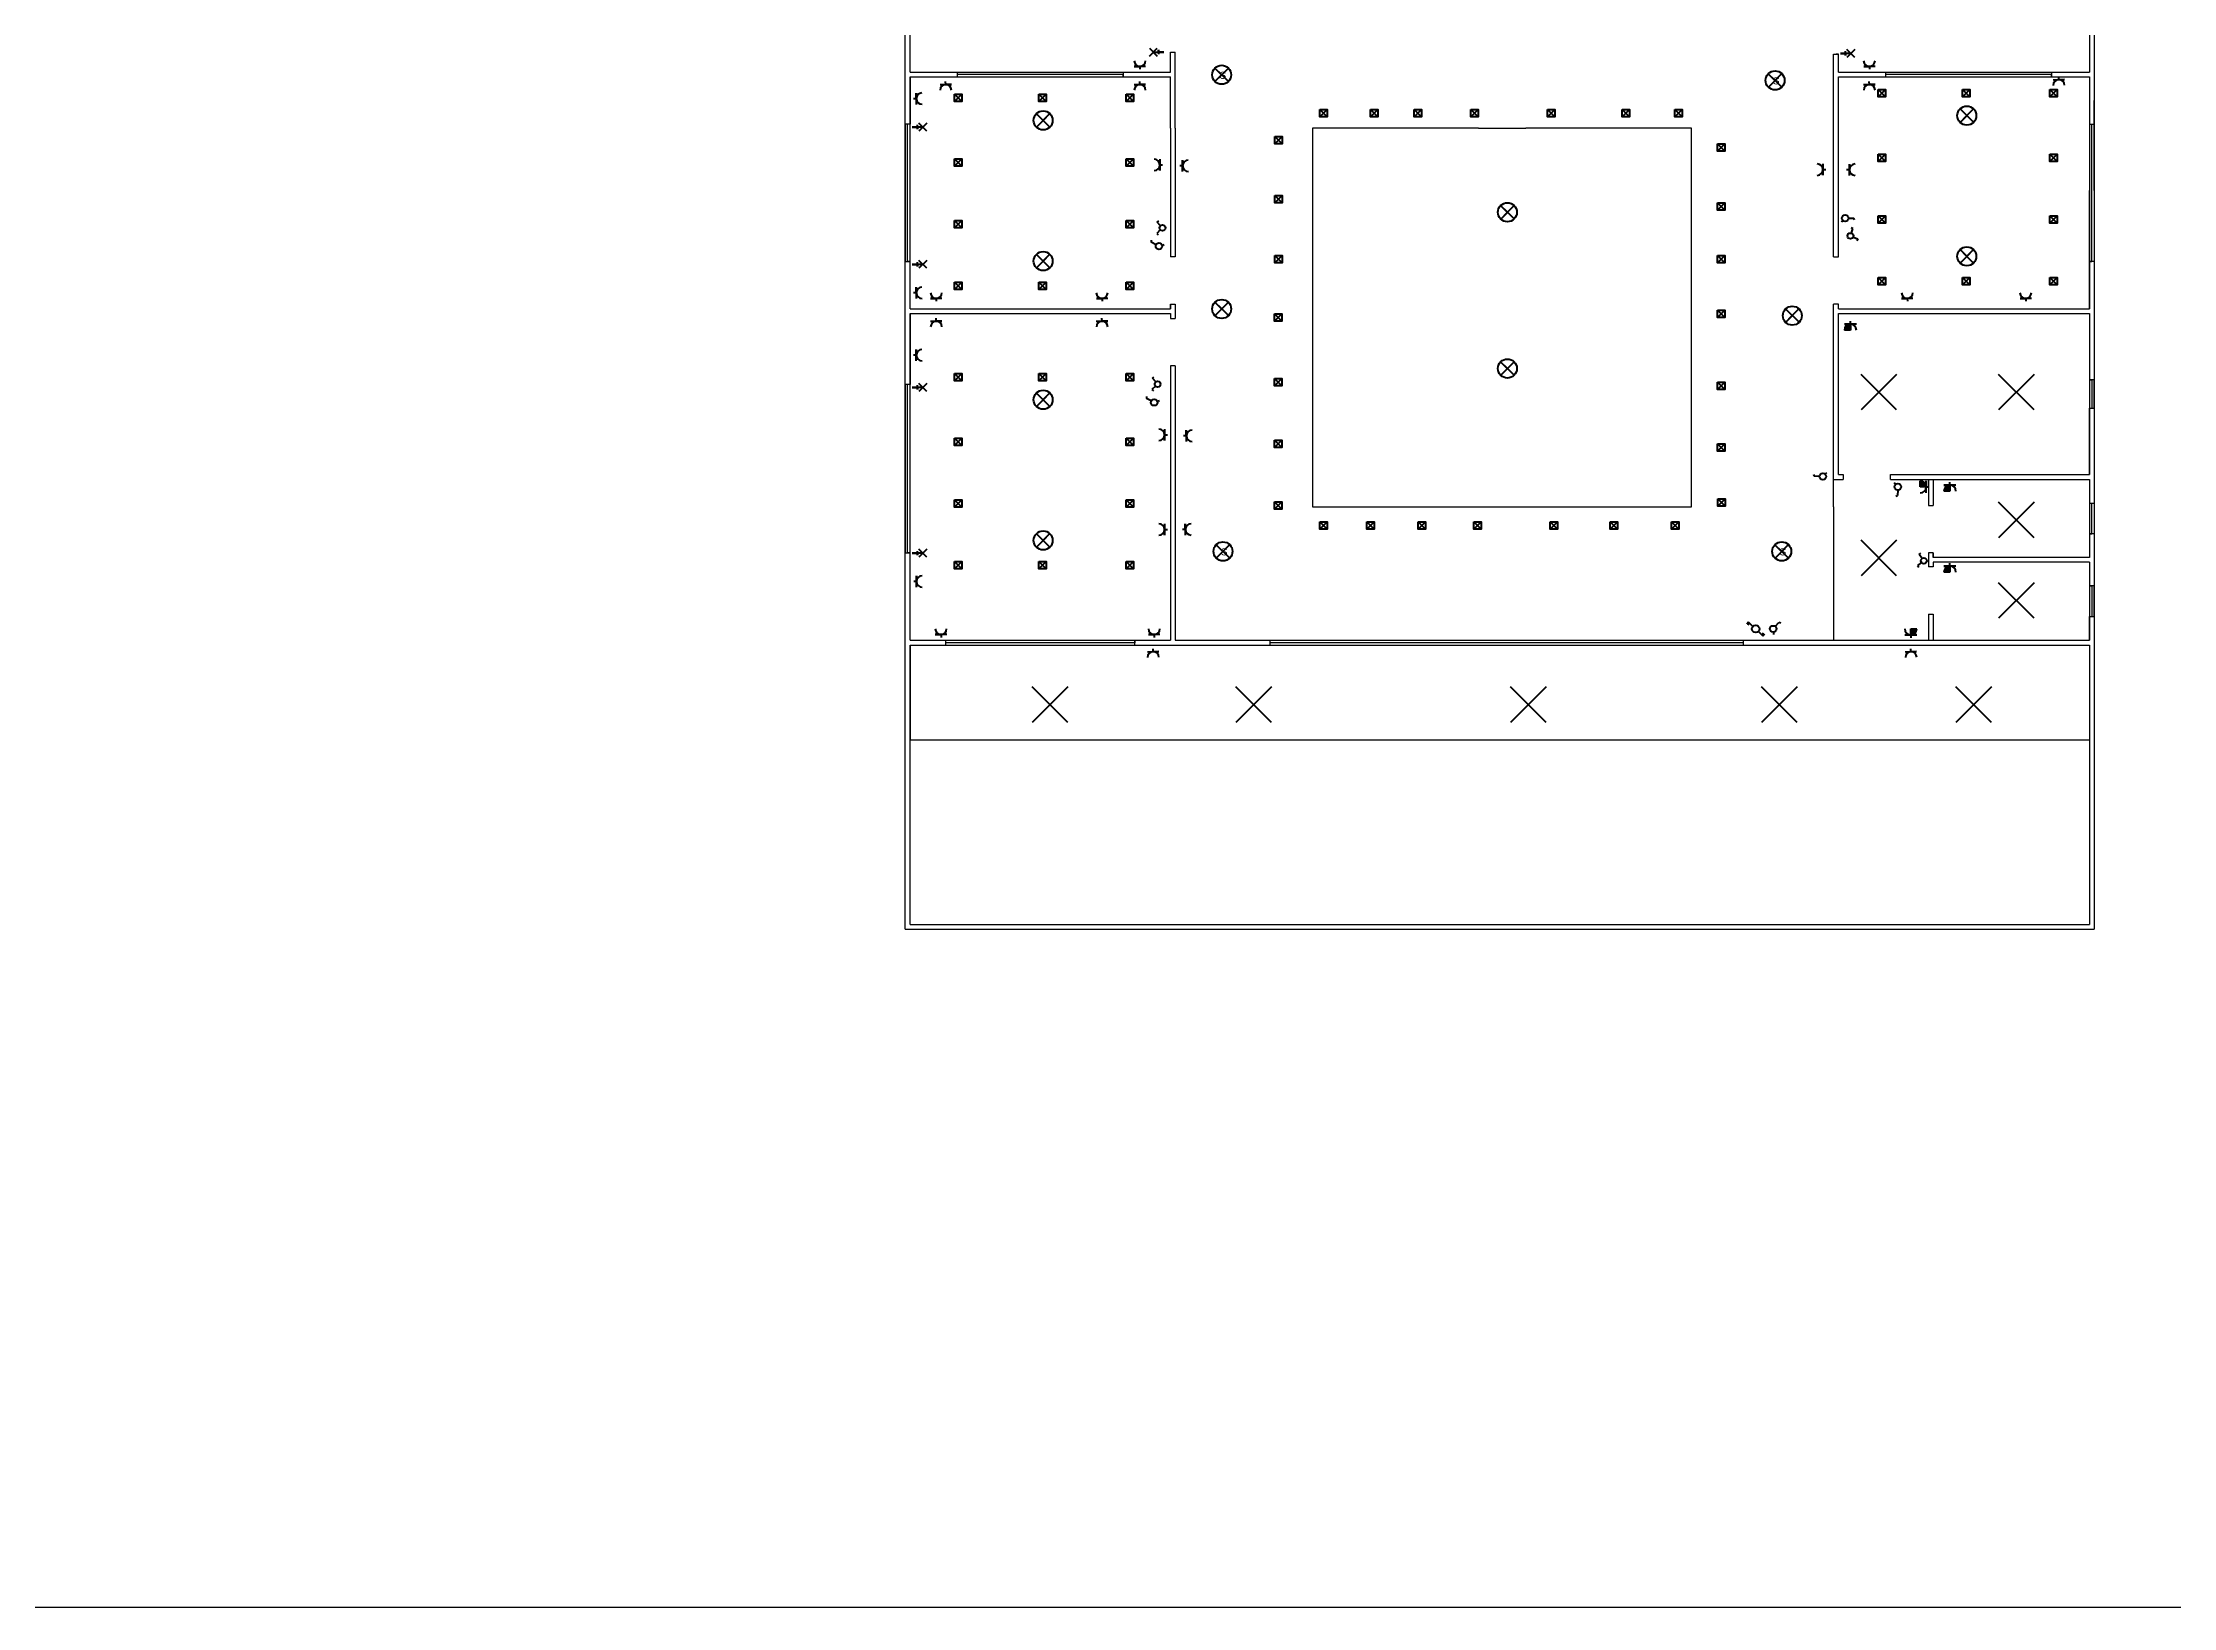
# Model space of a CAD drawing. Header units: millimetres. Extents: x 27207 to 63174, y 4783 to 28482.
# Drawn here: x 47863 to 52362, y 21993 to 25298 of the extents above; entities that cross this region are included whole.
import ezdxf

# ---------------------------------------------------------------- set-up
doc = ezdxf.new("R2010")
doc.units = ezdxf.units.MM
doc.header["$LTSCALE"] = 20
doc.layers.add('semboller-tablosu', color=3, linetype='Continuous', lineweight=70)
doc.styles.add('Arial_3', font='Arial Unicode MS.ttf', dxfattribs={"height": 3})

msp = doc.modelspace()

# ---------------------------------------------------------------- hatches: boundary and pattern name
at = {"layer": 'semboller-tablosu'}
h = msp.add_hatch(color=7, dxfattribs=at)
h.dxf.hatch_style = 2
h.paths.add_polyline_path([(51680, 24690.972), (51680, 24703.657, 0.41421356), (51667.315, 24690.972)])
h = msp.add_hatch(color=7, dxfattribs=at)
h.dxf.hatch_style = 2
h.paths.add_polyline_path([(51827.315, 24360), (51840, 24360, 0.41421356), (51827.315, 24372.685)])
h = msp.add_hatch(color=7, dxfattribs=at)
h.dxf.hatch_style = 2
h.paths.add_polyline_path([(51890, 24350.972), (51890, 24363.657, 0.41421356), (51877.315, 24350.972)])
h = msp.add_hatch(color=7, dxfattribs=at)
h.dxf.hatch_style = 2
h.paths.add_polyline_path([(51890, 24180), (51890, 24192.685, 0.41421356), (51877.315, 24180)])
h = msp.add_hatch(color=7, dxfattribs=at)
h.dxf.hatch_style = 2
h.paths.add_polyline_path([(51807.315, 24060), (51807.315, 24047.315, 0.41421356), (51820, 24060)])

# ---------------------------------------------------------------- linework, layer by layer
for p, q in [((52194.653, 27445.885), (52194.653, 23425.885)), ((49684.653, 23435.885), (49684.653, 27435.885)), ((49694.653, 25235.885), (49694.653, 25425.885)), ((52184.653, 25425.885), (52184.653, 25235.885)), ((50244.653, 25235.885), (50244.653, 25277.885)), ((50244.653, 25235.885), (50244.653, 25277.885)), ((50244.653, 25277.885), (50254.653, 25277.885)), ((50254.653, 25117.513), (50254.653, 25277.885)), ((51644.653, 25117.513), (51644.653, 25273.885)), ((51644.653, 25273.885), (51654.653, 25273.885)), ((51654.653, 25273.885), (51649.653, 25273.885)), ((51654.653, 25235.885), (51654.653, 25273.885)), ((49694.653, 25235.885), (50244.653, 25235.885)), ((49694.653, 24735.885), (49694.653, 25225.885)), ((49694.653, 25225.885), (50244.653, 25225.885)), ((49694.653, 25225.885), (49794.653, 25225.885)), ((49694.653, 25225.885), (49694.653, 25125.885)), ((49794.653, 25225.885), (49794.653, 25235.885)), ((49794.653, 25235.885), (50144.653, 25235.885)), ((50144.653, 25230.885), (49794.653, 25230.885)), ((50144.653, 25235.885), (50144.653, 25225.885)), ((50144.653, 25225.885), (50144.653, 25230.885)), ((50244.653, 25117.513), (50244.653, 25225.885)), ((51654.653, 25235.885), (52184.653, 25235.885)), ((51654.653, 25225.885), (52184.653, 25225.885)), ((51654.653, 25117.513), (51654.653, 25225.885)), ((51654.653, 25225.885), (51754.653, 25225.885)), ((51754.653, 25225.885), (51754.653, 25235.885)), ((51754.653, 25235.885), (52104.653, 25235.885)), ((52104.653, 25230.885), (51754.653, 25230.885)), ((52104.653, 25235.885), (52104.653, 25225.885)), ((52104.653, 25225.885), (52104.653, 25230.885)), ((52184.653, 25225.885), (52184.653, 24735.885)), ((52184.653, 25225.885), (52184.653, 25125.885)), ((49684.653, 24985.885), (49684.653, 25175.885)), ((52194.653, 24985.885), (52194.653, 25175.885)), ((49694.653, 25125.885), (49684.653, 25125.885)), ((49684.653, 25125.885), (49684.653, 24835.885)), ((49689.653, 24835.885), (49689.653, 25125.885)), ((50244.653, 25117.513), (50244.653, 24845.885)), ((50254.653, 25117.513), (50254.653, 24845.885)), ((50894.653, 25117.513), (50544.653, 25117.513)), ((50544.653, 25117.513), (50544.653, 24317.513)), ((50894.653, 25117.513), (50994.653, 25117.513)), ((51344.653, 25117.513), (50994.653, 25117.513)), ((51344.653, 24317.513), (51344.653, 25117.513)), ((51644.653, 24845.885), (51644.653, 25117.513)), ((51654.653, 24845.885), (51654.653, 25117.513)), ((52184.653, 25125.885), (52194.653, 25125.885)), ((52189.653, 24835.885), (52189.653, 25125.885)), ((52194.653, 25125.885), (52194.653, 24835.885)), ((49694.653, 24735.885), (49694.653, 24985.885)), ((52184.653, 24735.885), (52184.653, 24985.885)), ((49684.653, 24835.885), (49694.653, 24835.885)), ((49694.653, 24835.885), (49689.653, 24835.885)), ((50254.653, 24845.885), (50244.653, 24845.885)), ((51644.653, 24845.885), (51654.653, 24845.885)), ((52194.653, 24835.885), (52184.653, 24835.885)), ((52184.653, 24835.885), (52189.653, 24835.885)), ((50244.653, 24745.885), (50244.653, 24735.885)), ((50244.653, 24735.885), (50244.653, 24745.885)), ((50244.653, 24745.885), (50254.653, 24745.885)), ((50254.653, 24745.885), (50254.653, 24715.885)), ((51644.653, 24317.513), (51644.653, 24745.885)), ((51654.653, 24745.885), (51644.653, 24745.885)), ((51654.653, 24735.885), (51654.653, 24745.885)), ((51654.653, 24735.885), (51654.653, 24745.885)), ((49694.653, 24735.885), (50244.653, 24735.885)), ((49694.653, 24035.885), (49694.653, 24725.885)), ((49694.653, 24725.885), (50244.653, 24725.885)), ((49694.653, 24725.885), (49694.653, 24575.885)), ((50244.653, 24725.885), (50244.653, 24715.885)), ((50244.653, 24725.885), (50244.653, 24715.885)), ((50244.653, 24715.885), (50254.653, 24715.885)), ((51654.653, 24735.885), (52184.653, 24735.885)), ((51654.653, 24725.885), (52184.653, 24725.885)), ((51654.653, 24385.885), (51654.653, 24725.885)), ((52184.653, 24725.885), (52184.653, 24385.885)), ((50244.653, 24615.885), (50244.653, 24317.513)), ((50254.653, 24615.885), (50244.653, 24615.885)), ((50254.653, 24615.885), (50254.653, 24317.513)), ((49694.653, 24575.885), (49684.653, 24575.885)), ((49684.653, 24575.885), (49684.653, 24220.885)), ((49689.653, 24220.885), (49689.653, 24575.885)), ((52194.653, 24585.885), (52184.653, 24585.885)), ((52184.653, 24585.885), (52189.653, 24585.885)), ((52189.653, 24585.885), (52189.653, 24525.885)), ((52194.653, 24525.885), (52194.653, 24585.885)), ((52184.653, 24385.885), (52184.653, 24525.885)), ((52184.653, 24525.885), (52194.653, 24525.885)), ((49684.653, 24285.885), (49684.653, 24475.885)), ((51654.653, 24385.885), (51664.653, 24385.885)), ((51654.653, 24385.885), (51664.653, 24385.885)), ((51664.653, 24385.885), (51664.653, 24375.885)), ((51764.653, 24385.885), (52184.653, 24385.885)), ((51764.653, 24375.885), (51764.653, 24385.885)), ((51644.653, 24375.885), (51664.653, 24375.885)), ((51764.653, 24375.885), (52184.653, 24375.885)), ((51844.653, 24375.885), (51844.653, 24320.885)), ((51854.653, 24375.885), (51854.653, 24320.885)), ((52184.653, 24375.885), (52184.653, 24210.885)), ((52184.653, 24375.885), (52184.653, 24215.885)), ((52184.653, 24375.885), (52184.653, 24325.885)), ((50244.653, 24317.513), (50244.653, 24035.885)), ((50254.653, 24317.513), (50254.653, 24035.885)), ((50544.653, 24317.513), (51344.653, 24317.513)), ((51644.653, 24317.513), (51644.653, 24035.885)), ((51844.653, 24320.885), (51854.653, 24320.885)), ((52184.653, 24325.885), (52194.653, 24325.885)), ((52189.653, 24260.885), (52189.653, 24325.885)), ((52194.653, 24325.885), (52194.653, 24260.885)), ((49694.653, 24035.885), (49694.653, 24285.885)), ((52194.653, 24260.885), (52184.653, 24260.885)), ((52184.653, 24260.885), (52189.653, 24260.885)), ((49684.653, 24220.885), (49694.653, 24220.885)), ((49694.653, 24220.885), (49689.653, 24220.885)), ((51844.653, 24220.885), (51844.653, 24190.885)), ((51854.653, 24220.885), (51844.653, 24220.885)), ((51854.653, 24220.885), (51854.653, 24210.885)), ((51854.653, 24210.885), (51854.653, 24220.885)), ((52184.653, 24210.885), (51854.653, 24210.885)), ((51854.653, 24190.885), (51844.653, 24190.885)), ((51854.653, 24200.885), (51854.653, 24190.885)), ((52184.653, 24200.885), (51854.653, 24200.885)), ((51854.653, 24200.885), (51854.653, 24190.885)), ((52184.653, 24200.885), (52184.653, 24035.885)), ((52194.653, 24150.885), (52184.653, 24150.885)), ((52184.653, 24150.885), (52189.653, 24150.885)), ((52189.653, 24150.885), (52189.653, 24085.885)), ((52194.653, 24085.885), (52194.653, 24150.885)), ((51844.653, 24090.885), (51844.653, 24035.885)), ((51844.653, 24090.885), (51854.653, 24090.885)), ((51854.653, 24090.885), (51854.653, 24035.885)), ((52184.653, 24035.885), (52184.653, 24085.885)), ((52184.653, 24085.885), (52194.653, 24085.885)), ((49684.653, 23425.885), (49684.653, 24035.885)), ((49694.653, 24035.885), (50244.653, 24035.885)), ((49694.653, 24035.885), (49769.653, 24035.885)), ((49694.653, 23435.885), (49694.653, 24025.885)), ((49694.653, 24025.885), (50169.653, 24025.885)), ((49694.653, 24025.885), (50169.653, 24025.885)), ((49694.653, 24025.885), (49694.653, 23825.885)), ((49769.653, 24035.885), (49769.653, 24025.885)), ((50169.653, 24030.885), (49769.653, 24030.885)), ((49769.653, 24025.885), (50169.653, 24025.885)), ((50169.653, 24025.885), (50169.653, 24035.885)), ((50169.653, 24035.885), (50169.653, 24030.885)), ((50169.653, 24025.885), (52184.653, 24025.885)), ((50254.653, 24035.885), (51644.653, 24035.885)), ((50254.653, 24035.885), (50454.653, 24035.885)), ((50454.653, 24035.885), (50454.653, 24025.885)), ((51454.653, 24030.885), (50454.653, 24030.885)), ((51454.653, 24025.885), (51454.653, 24035.885)), ((51454.653, 24025.885), (51454.653, 24030.885)), ((51644.653, 24035.885), (52184.653, 24035.885)), ((52184.653, 24025.885), (52184.653, 23435.885)), ((49694.653, 23825.885), (52184.653, 23825.885)), ((49684.653, 23425.885), (52194.653, 23425.885)), ((49694.653, 23435.885), (52184.653, 23435.885))]:
    msp.add_line(p, q)
at = {"ltscale": 75}
msp.add_lwpolyline([(31075.758, 28481.77), (60086.905, 28481.77), (60086.905, 21993.21), (31075.758, 21993.21)], close=True, dxfattribs=at)
at = {"layer": 'semboller-tablosu'}
for p, q in [((50200, 25286.746), (50216.746, 25270)), ((50200, 25270), (50216.746, 25286.746)), ((50219.537, 25278.373), (50219.537, 25282.839)), ((50219.537, 25282.839), (50219.537, 25273.907)), ((51689.537, 25267.161), (51672.791, 25283.907)), ((51689.537, 25283.907), (51672.791, 25267.161)), ((50192.141, 25248.119), (50168.119, 25247.859)), ((50168.119, 25247.859), (50180.13, 25247.989)), ((50180.13, 25247.989), (50180.195, 25241.983)), ((50208.373, 25278.373), (50230.701, 25278.373)), ((50230.701, 25278.373), (50219.537, 25278.373)), ((50352.637, 25230.35), (50338.357, 25244.45)), ((50338.357, 25244.45), (50366.917, 25216.25)), ((50366.737, 25244.63), (50338.537, 25216.07)), ((50352.637, 25230.35), (50366.737, 25244.63)), ((51681.164, 25275.534), (51658.836, 25275.534)), ((51658.836, 25275.534), (51670, 25275.534)), ((51670, 25271.069), (51670, 25280)), ((51670, 25275.534), (51670, 25271.069)), ((51732.141, 25248.119), (51708.119, 25247.859)), ((51708.119, 25247.859), (51720.13, 25247.989)), ((51720.13, 25247.989), (51720.195, 25241.983)), ((49708.119, 25167.859), (49707.859, 25191.881)), ((49707.859, 25191.881), (49707.989, 25179.87)), ((49757.989, 25209.87), (49782.011, 25210.13)), ((49770, 25210), (49769.935, 25216.006)), ((49782.011, 25210.13), (49770, 25210)), ((50167.989, 25209.87), (50192.011, 25210.13)), ((50180, 25210), (50179.935, 25216.006)), ((50192.011, 25210.13), (50180, 25210)), ((50338.537, 25216.07), (50352.637, 25230.35)), ((51520.932, 25218.594), (51506.652, 25232.693)), ((51506.652, 25232.693), (51535.211, 25204.494)), ((51535.031, 25232.873), (51506.832, 25204.314)), ((51506.832, 25204.314), (51520.932, 25218.594)), ((51520.932, 25218.594), (51535.031, 25232.873)), ((51707.989, 25209.87), (51732.011, 25210.13)), ((51720, 25210), (51719.935, 25216.006)), ((51732.011, 25210.13), (51720, 25210)), ((52107.989, 25219.87), (52132.011, 25220.13)), ((52120, 25220), (52119.935, 25226.006)), ((52132.011, 25220.13), (52120, 25220)), ((49707.989, 25179.87), (49701.983, 25179.805)), ((49975.72, 25134.1), (49961.441, 25148.199)), ((49961.441, 25148.199), (49990, 25120)), ((49989.82, 25148.379), (49961.621, 25119.82)), ((49975.72, 25134.1), (49989.82, 25148.379)), ((51925.72, 25144.1), (51911.441, 25158.199)), ((51911.441, 25158.199), (51940, 25130)), ((51939.82, 25158.379), (51911.621, 25129.82)), ((51925.72, 25144.1), (51939.82, 25158.379)), ((49721.627, 25120), (49699.299, 25120)), ((49699.299, 25120), (49710.463, 25120)), ((49710.463, 25115.534), (49710.463, 25124.466)), ((49710.463, 25120), (49710.463, 25115.534)), ((49730, 25111.627), (49713.254, 25128.373)), ((49730, 25128.373), (49713.254, 25111.627)), ((49961.621, 25119.82), (49975.72, 25134.1)), ((51911.621, 25129.82), (51925.72, 25144.1)), ((50221.881, 25052.141), (50222.141, 25028.119)), ((50222.011, 25040.13), (50228.017, 25040.195)), ((50222.141, 25028.119), (50222.011, 25040.13)), ((50270.13, 25037.989), (50264.125, 25037.924)), ((50270.261, 25025.978), (50270, 25050)), ((50270, 25050), (50270.13, 25037.989)), ((51621.881, 25042.141), (51622.141, 25018.119)), ((51622.011, 25030.13), (51628.017, 25030.195)), ((51622.141, 25018.119), (51622.011, 25030.13)), ((51677.989, 25029.87), (51671.983, 25029.805)), ((51678.119, 25017.859), (51677.859, 25041.881)), ((51677.859, 25041.881), (51677.989, 25029.87)), ((50216.719, 24919.424), (50219.84, 24922.134)), ((50955.821, 24940), (50941.542, 24954.1)), ((50941.542, 24954.1), (50970.101, 24925.9)), ((50969.921, 24954.28), (50941.722, 24925.72)), ((50941.722, 24925.72), (50955.821, 24940)), ((50955.821, 24940), (50969.921, 24954.28)), ((51664.089, 24922.569), (51660.877, 24919.264)), ((51675.821, 24927.623), (51687.342, 24927.786)), ((51688.987, 24923.994), (51687.342, 24927.786)), ((50204.025, 24880.81), (50203.755, 24876.685)), ((50214.077, 24871.564), (50203.755, 24876.685)), ((50223.089, 24902.637), (50215.645, 24895.47)), ((50215.645, 24895.47), (50218.512, 24892.492)), ((50223.492, 24911.62), (50216.719, 24919.424)), ((51685.353, 24905.644), (51681.442, 24906.982)), ((51682.007, 24895.866), (51685.353, 24905.644)), ((51685.755, 24887.693), (51695.346, 24883.847)), ((51695.346, 24883.847), (51693.808, 24880.01)), ((49710.463, 24825.534), (49710.463, 24834.466)), ((49730, 24821.627), (49713.254, 24838.373)), ((49730, 24838.373), (49713.254, 24821.627)), ((49975.72, 24836.93), (49961.441, 24851.029)), ((49961.441, 24851.029), (49990, 24822.83)), ((49989.82, 24851.209), (49961.621, 24822.65)), ((49961.621, 24822.65), (49975.72, 24836.93)), ((49975.72, 24836.93), (49989.82, 24851.209)), ((50226.821, 24870.697), (50231.189, 24872.168)), ((51925.72, 24846.93), (51911.441, 24861.029)), ((51911.441, 24861.029), (51940, 24832.83)), ((51939.82, 24861.209), (51911.621, 24832.65)), ((51911.621, 24832.65), (51925.72, 24846.93)), ((51925.72, 24846.93), (51939.82, 24861.209)), ((49721.627, 24830), (49699.299, 24830)), ((49699.299, 24830), (49710.463, 24830)), ((49710.463, 24830), (49710.463, 24825.534)), ((49707.989, 24769.87), (49701.983, 24769.805)), ((49708.119, 24757.859), (49707.859, 24781.881)), ((49707.859, 24781.881), (49707.989, 24769.87)), ((49762.141, 24758.119), (49738.119, 24757.859)), ((49738.119, 24757.859), (49750.13, 24757.989)), ((49750.13, 24757.989), (49750.195, 24751.983)), ((50112.141, 24758.119), (50088.119, 24757.859)), ((50088.119, 24757.859), (50100.13, 24757.989)), ((50100.13, 24757.989), (50100.195, 24751.983)), ((50352.637, 24735.735), (50338.357, 24749.834)), ((50338.357, 24749.834), (50366.917, 24721.635)), ((50366.737, 24750.014), (50338.537, 24721.455)), ((50352.637, 24735.735), (50366.737, 24750.014)), ((51812.141, 24758.119), (51788.119, 24757.859)), ((51788.119, 24757.859), (51800.13, 24757.989)), ((51800.13, 24757.989), (51800.195, 24751.983)), ((52062.141, 24758.119), (52038.119, 24757.859)), ((52038.119, 24757.859), (52050.13, 24757.989)), ((52050.13, 24757.989), (52050.195, 24751.983)), ((49737.989, 24709.87), (49762.011, 24710.13)), ((49750, 24710), (49749.935, 24716.006)), ((49762.011, 24710.13), (49750, 24710)), ((50087.989, 24709.87), (50112.011, 24710.13)), ((50100, 24710), (50099.935, 24716.006)), ((50112.011, 24710.13), (50100, 24710)), ((50338.537, 24721.455), (50352.637, 24735.735)), ((51557.373, 24721.635), (51543.093, 24735.735)), ((51543.093, 24735.735), (51571.652, 24707.536)), ((51571.472, 24735.915), (51543.273, 24707.356)), ((51543.273, 24707.356), (51557.373, 24721.635)), ((51557.373, 24721.635), (51571.472, 24735.915)), ((51692.685, 24703.657), (51667.315, 24703.657)), ((51667.315, 24703.657), (51680, 24703.657)), ((51680, 24703.657), (51680, 24710)), ((51680, 24703.657), (51680, 24690.972)), ((51680, 24690.972), (51667.315, 24690.972)), ((49707.859, 24637.989), (49701.853, 24637.924)), ((49707.989, 24625.978), (49707.728, 24650)), ((49707.728, 24650), (49707.859, 24637.989)), ((50955.821, 24610), (50941.542, 24624.1)), ((50941.542, 24624.1), (50970.101, 24595.9)), ((50969.921, 24624.28), (50941.722, 24595.72)), ((50941.722, 24595.72), (50955.821, 24610)), ((50955.821, 24610), (50969.921, 24624.28)), ((49721.627, 24570), (49699.299, 24570)), ((49699.299, 24570), (49710.463, 24570)), ((49710.463, 24565.534), (49710.463, 24574.466)), ((49710.463, 24570), (49710.463, 24565.534)), ((49730, 24561.627), (49713.254, 24578.373)), ((49730, 24578.373), (49713.254, 24561.627)), ((50212.959, 24572.637), (50205.515, 24565.47)), ((50205.515, 24565.47), (50208.382, 24562.492)), ((50206.588, 24589.424), (50209.71, 24592.134)), ((50213.362, 24581.62), (50206.588, 24589.424)), ((51777.627, 24522.373), (51702.373, 24597.627)), ((51777.627, 24597.627), (51702.373, 24522.373)), ((52067.627, 24522.373), (51992.373, 24597.627)), ((52067.627, 24597.627), (51992.373, 24522.373)), ((49975.72, 24544.1), (49961.441, 24558.199)), ((49961.441, 24558.199), (49990, 24530)), ((49989.82, 24558.379), (49961.621, 24529.82)), ((49961.621, 24529.82), (49975.72, 24544.1)), ((49975.72, 24544.1), (49989.82, 24558.379)), ((50193.894, 24550.81), (50193.625, 24546.685)), ((50203.946, 24541.564), (50193.625, 24546.685)), ((50216.691, 24540.697), (50221.059, 24542.168)), ((50231.881, 24482.141), (50232.141, 24458.119)), ((50278.25, 24455.847), (50277.989, 24479.87)), ((50277.989, 24479.87), (50278.119, 24467.859)), ((50232.011, 24470.13), (50238.017, 24470.195)), ((50232.141, 24458.119), (50232.011, 24470.13)), ((50278.119, 24467.859), (50272.114, 24467.793)), ((51601.743, 24386.24), (51603.258, 24382.394)), ((51614.777, 24382.16), (51603.258, 24382.394)), ((51626.676, 24386.808), (51630, 24390)), ((51775.232, 24365.006), (51772.053, 24368.343)), ((51775.7, 24340.071), (51779.552, 24341.57)), ((51779.832, 24353.089), (51779.552, 24341.57)), ((51827.315, 24360), (51827.315, 24372.685)), ((51840, 24360), (51827.315, 24360)), ((51840, 24347.315), (51840, 24372.685)), ((51840, 24372.685), (51840, 24360)), ((51840, 24360), (51846.343, 24360)), ((51902.685, 24363.657), (51877.315, 24363.657)), ((51877.315, 24363.657), (51890, 24363.657)), ((51890, 24350.972), (51877.315, 24350.972)), ((51890, 24363.657), (51890, 24370)), ((51890, 24363.657), (51890, 24350.972)), ((52067.627, 24252.373), (51992.373, 24327.627)), ((52067.627, 24327.627), (51992.373, 24252.373)), ((49975.72, 24246.93), (49961.441, 24261.029)), ((49961.441, 24261.029), (49990, 24232.83)), ((49989.82, 24261.209), (49961.621, 24232.65)), ((49961.621, 24232.65), (49975.72, 24246.93)), ((49975.72, 24246.93), (49989.82, 24261.209)), ((50231.881, 24282.141), (50232.141, 24258.119)), ((50232.011, 24270.13), (50238.017, 24270.195)), ((50232.141, 24258.119), (50232.011, 24270.13)), ((50276.006, 24270.065), (50270, 24270)), ((50276.136, 24258.054), (50275.875, 24282.076)), ((50275.875, 24282.076), (50276.006, 24270.065)), ((51777.627, 24172.373), (51702.373, 24247.627)), ((51777.627, 24247.627), (51702.373, 24172.373)), ((49721.627, 24220), (49699.299, 24220)), ((49699.299, 24220), (49710.463, 24220)), ((49710.463, 24215.534), (49710.463, 24224.466)), ((49710.463, 24220), (49710.463, 24215.534)), ((49730, 24211.627), (49713.254, 24228.373)), ((49730, 24228.373), (49713.254, 24211.627)), ((50355.438, 24223.77), (50341.159, 24237.869)), ((50341.159, 24237.869), (50369.718, 24209.67)), ((50369.538, 24238.049), (50341.339, 24209.49)), ((50341.339, 24209.49), (50355.438, 24223.77)), ((50355.438, 24223.77), (50369.538, 24238.049)), ((51535.031, 24223.77), (51520.752, 24237.869)), ((51520.752, 24237.869), (51549.311, 24209.67)), ((51549.131, 24238.049), (51520.932, 24209.49)), ((51520.932, 24209.49), (51535.031, 24223.77)), ((51535.031, 24223.77), (51549.131, 24238.049)), ((51825.271, 24217.322), (51828.639, 24219.719)), ((51831.264, 24208.903), (51825.271, 24217.322)), ((49708.422, 24159.983), (49702.416, 24159.918)), ((49708.552, 24147.972), (49708.291, 24171.994)), ((49708.291, 24171.994), (49708.422, 24159.983)), ((51830, 24200), (51821.902, 24193.581)), ((51821.902, 24193.581), (51824.469, 24190.342)), ((51902.685, 24192.685), (51877.315, 24192.685)), ((51877.315, 24192.685), (51890, 24192.685)), ((51890, 24180), (51877.315, 24180)), ((51890, 24192.685), (51890, 24199.028)), ((51890, 24192.685), (51890, 24180)), ((52067.627, 24082.373), (51992.373, 24157.627)), ((52067.627, 24157.627), (51992.373, 24082.373)), ((51464.526, 24073.952), (51461.038, 24070.084)), ((51466.754, 24071.943), (51463.266, 24068.075)), ((51474.197, 24065.232), (51464.526, 24073.952)), ((51521.5, 24065.031), (51529.146, 24073.65)), ((51533.056, 24072.309), (51529.146, 24073.65)), ((49772.141, 24048.119), (49748.119, 24047.859)), ((49748.119, 24047.859), (49760.13, 24047.989)), ((49760.13, 24047.989), (49760.195, 24041.983)), ((50222.141, 24048.119), (50198.119, 24047.859)), ((50198.119, 24047.859), (50210.13, 24047.989)), ((50210.13, 24047.989), (50210.195, 24041.983)), ((51485.947, 24054.832), (51495.105, 24045.674)), ((51492.984, 24047.795), (51496.644, 24051.456)), ((51495.105, 24045.674), (51498.766, 24049.335)), ((51517.324, 24052.959), (51517.599, 24048.358)), ((51794.63, 24047.315), (51820, 24047.315)), ((51807.315, 24047.315), (51807.315, 24060)), ((51807.315, 24060), (51820, 24060)), ((51820, 24047.315), (51807.315, 24047.315)), ((51807.315, 24047.315), (51807.315, 24040.972)), ((50195.847, 24011.75), (50219.87, 24012.011)), ((50207.859, 24011.881), (50207.793, 24017.886)), ((50219.87, 24012.011), (50207.859, 24011.881)), ((51795.847, 24011.75), (51819.87, 24012.011)), ((51807.859, 24011.881), (51807.793, 24017.886)), ((51819.87, 24012.011), (51807.859, 24011.881)), ((50027.627, 23862.373), (49952.373, 23937.627)), ((50027.627, 23937.627), (49952.373, 23862.373)), ((50457.627, 23862.373), (50382.373, 23937.627)), ((50457.627, 23937.627), (50382.373, 23862.373)), ((51037.627, 23862.373), (50962.373, 23937.627)), ((51037.627, 23937.627), (50962.373, 23862.373)), ((51567.627, 23862.373), (51492.373, 23937.627)), ((51567.627, 23937.627), (51492.373, 23862.373)), ((51977.627, 23862.373), (51902.373, 23937.627)), ((51977.627, 23937.627), (51902.373, 23862.373))]:
    msp.add_line(p, q, dxfattribs=at)
at = {"layer": 'semboller-tablosu', "ltscale": 75}
for p, q in [((51738.48, 25183.94), (51753.983, 25199.443)), ((51753.983, 25183.94), (51738.48, 25199.443)), ((51753.983, 25199.443), (51753.983, 25183.94)), ((51916.764, 25183.94), (51932.267, 25199.443)), ((51932.267, 25183.94), (51916.764, 25199.443)), ((51932.267, 25199.443), (51932.267, 25183.94)), ((52101.022, 25183.94), (52116.525, 25199.443)), ((52116.525, 25183.94), (52101.022, 25199.443)), ((52116.525, 25199.443), (52116.525, 25183.94)), ((49788.48, 25173.94), (49803.983, 25189.443)), ((49803.983, 25173.94), (49788.48, 25189.443)), ((49803.983, 25189.443), (49803.983, 25173.94)), ((49966.764, 25173.94), (49982.267, 25189.443)), ((49982.267, 25173.94), (49966.764, 25189.443)), ((49982.267, 25189.443), (49982.267, 25173.94)), ((50151.022, 25173.94), (50166.525, 25189.443)), ((50166.525, 25173.94), (50151.022, 25189.443)), ((50166.525, 25189.443), (50166.525, 25173.94)), ((50559.7, 25141.417), (50575.203, 25156.92)), ((50575.203, 25141.417), (50559.7, 25156.92)), ((50575.203, 25156.92), (50575.203, 25141.417)), ((50666.601, 25141.417), (50682.104, 25156.92)), ((50682.104, 25141.417), (50666.601, 25156.92)), ((50758.699, 25141.417), (50774.203, 25156.92)), ((50774.203, 25141.417), (50758.699, 25156.92)), ((50878.537, 25141.417), (50894.041, 25156.92)), ((50894.041, 25141.417), (50878.537, 25156.92)), ((51040.542, 25141.417), (51056.046, 25156.92)), ((51056.046, 25141.417), (51040.542, 25156.92)), ((51198.108, 25141.417), (51213.611, 25156.92)), ((51213.611, 25141.417), (51198.108, 25156.92)), ((51309.068, 25141.417), (51324.572, 25156.92)), ((51324.572, 25141.417), (51309.068, 25156.92)), ((50464.547, 25084.589), (50480.05, 25100.092)), ((50480.05, 25084.589), (50464.547, 25100.092)), ((50480.05, 25100.092), (50480.05, 25084.589)), ((51399.591, 25069.086), (51415.094, 25084.589)), ((51415.094, 25069.086), (51399.591, 25084.589)), ((51415.094, 25084.589), (51415.094, 25069.086)), ((51738.48, 25047.546), (51753.983, 25063.049)), ((51753.983, 25047.546), (51738.48, 25063.049)), ((51753.983, 25063.049), (51753.983, 25047.546)), ((52101.022, 25047.546), (52116.525, 25063.049)), ((52116.525, 25047.546), (52101.022, 25063.049)), ((52116.525, 25063.049), (52116.525, 25047.546)), ((49788.48, 25037.546), (49803.983, 25053.049)), ((49803.983, 25037.546), (49788.48, 25053.049)), ((49803.983, 25053.049), (49803.983, 25037.546)), ((50151.022, 25037.546), (50166.525, 25053.049)), ((50166.525, 25037.546), (50151.022, 25053.049)), ((50166.525, 25053.049), (50166.525, 25037.546)), ((50464.547, 24959.681), (50480.05, 24975.184)), ((50480.05, 24959.681), (50464.547, 24975.184)), ((50480.05, 24975.184), (50480.05, 24959.681)), ((49788.48, 24906.895), (49803.983, 24922.398)), ((49803.983, 24906.895), (49788.48, 24922.398)), ((49803.983, 24922.398), (49803.983, 24906.895)), ((50151.022, 24906.895), (50166.525, 24922.398)), ((50166.525, 24906.895), (50151.022, 24922.398)), ((50166.525, 24922.398), (50166.525, 24906.895)), ((51399.591, 24944.178), (51415.094, 24959.681)), ((51415.094, 24944.178), (51399.591, 24959.681)), ((51415.094, 24959.681), (51415.094, 24944.178)), ((51738.48, 24916.895), (51753.983, 24932.398)), ((51753.983, 24916.895), (51738.48, 24932.398)), ((51753.983, 24932.398), (51753.983, 24916.895)), ((52101.022, 24916.895), (52116.525, 24932.398)), ((52116.525, 24916.895), (52101.022, 24932.398)), ((52116.525, 24932.398), (52116.525, 24916.895)), ((50464.547, 24833.337), (50480.05, 24848.84)), ((50480.05, 24833.337), (50464.547, 24848.84)), ((50480.05, 24848.84), (50480.05, 24833.337)), ((51399.591, 24833.337), (51415.094, 24848.84)), ((51415.094, 24833.337), (51399.591, 24848.84)), ((51415.094, 24848.84), (51415.094, 24833.337)), ((49788.48, 24776.534), (49803.983, 24792.037)), ((49803.983, 24776.534), (49788.48, 24792.037)), ((49803.983, 24792.037), (49803.983, 24776.534)), ((49966.764, 24776.534), (49982.267, 24792.037)), ((49982.267, 24776.534), (49966.764, 24792.037)), ((49982.267, 24792.037), (49982.267, 24776.534)), ((50151.022, 24776.534), (50166.525, 24792.037)), ((50166.525, 24776.534), (50151.022, 24792.037)), ((50166.525, 24792.037), (50166.525, 24776.534)), ((51738.48, 24786.534), (51753.983, 24802.037)), ((51753.983, 24786.534), (51738.48, 24802.037)), ((51753.983, 24802.037), (51753.983, 24786.534)), ((51916.764, 24786.534), (51932.267, 24802.037)), ((51932.267, 24786.534), (51916.764, 24802.037)), ((51932.267, 24802.037), (51932.267, 24786.534)), ((52101.022, 24786.534), (52116.525, 24802.037)), ((52116.525, 24786.534), (52101.022, 24802.037)), ((52116.525, 24802.037), (52116.525, 24786.534)), ((50464.497, 24710), (50480, 24725.503)), ((50480, 24710), (50464.497, 24725.503)), ((50480, 24725.503), (50480, 24710)), ((51399.591, 24717.752), (51415.094, 24733.255)), ((51415.094, 24717.752), (51399.591, 24733.255)), ((51415.094, 24733.255), (51415.094, 24717.752)), ((49788.48, 24583.94), (49803.983, 24599.443)), ((49803.983, 24583.94), (49788.48, 24599.443)), ((49803.983, 24599.443), (49803.983, 24583.94)), ((49966.764, 24583.94), (49982.267, 24599.443)), ((49982.267, 24583.94), (49966.764, 24599.443)), ((49982.267, 24599.443), (49982.267, 24583.94)), ((50151.022, 24583.94), (50166.525, 24599.443)), ((50166.525, 24583.94), (50151.022, 24599.443)), ((50166.525, 24599.443), (50166.525, 24583.94)), ((50464.497, 24573.606), (50480, 24589.11)), ((50480, 24573.606), (50464.497, 24589.11)), ((50480, 24589.11), (50480, 24573.606)), ((51399.591, 24565.855), (51415.094, 24581.358)), ((51415.094, 24565.855), (51399.591, 24581.358)), ((51415.094, 24581.358), (51415.094, 24565.855)), ((49788.48, 24447.546), (49803.983, 24463.049)), ((49803.983, 24447.546), (49788.48, 24463.049)), ((49803.983, 24463.049), (49803.983, 24447.546)), ((50151.022, 24447.546), (50166.525, 24463.049)), ((50166.525, 24447.546), (50151.022, 24463.049)), ((50166.525, 24463.049), (50166.525, 24447.546)), ((50464.497, 24442.955), (50480, 24458.458)), ((50480, 24442.955), (50464.497, 24458.458)), ((50480, 24458.458), (50480, 24442.955)), ((51399.591, 24435.204), (51415.094, 24450.707)), ((51415.094, 24435.204), (51399.591, 24450.707)), ((51415.094, 24450.707), (51415.094, 24435.204)), ((49788.48, 24316.895), (49803.983, 24332.398)), ((49803.983, 24316.895), (49788.48, 24332.398)), ((49803.983, 24332.398), (49803.983, 24316.895)), ((50151.022, 24316.895), (50166.525, 24332.398)), ((50166.525, 24316.895), (50151.022, 24332.398)), ((50166.525, 24332.398), (50166.525, 24316.895)), ((50464.497, 24312.594), (50480, 24328.097)), ((50480, 24312.594), (50464.497, 24328.097)), ((50480, 24328.097), (50480, 24312.594)), ((51400.395, 24319.236), (51415.898, 24334.739)), ((51415.898, 24319.236), (51400.395, 24334.739)), ((51415.898, 24334.739), (51415.898, 24319.236)), ((50559.7, 24270.905), (50575.203, 24286.409)), ((50575.203, 24270.905), (50559.7, 24286.409)), ((50575.203, 24286.409), (50575.203, 24270.905)), ((50658.849, 24270.905), (50674.352, 24286.409)), ((50674.352, 24270.905), (50658.849, 24286.409)), ((50674.352, 24286.409), (50674.352, 24270.905)), ((50767.696, 24270.905), (50783.199, 24286.409)), ((50783.199, 24270.905), (50767.696, 24286.409)), ((50783.199, 24286.409), (50783.199, 24270.905)), ((50884.843, 24270.905), (50900.346, 24286.409)), ((50900.346, 24270.905), (50884.843, 24286.409)), ((50900.346, 24286.409), (50900.346, 24270.905)), ((51045.918, 24270.905), (51061.421, 24286.409)), ((51061.421, 24270.905), (51045.918, 24286.409)), ((51061.421, 24286.409), (51061.421, 24270.905)), ((51172.826, 24270.905), (51188.33, 24286.409)), ((51188.33, 24270.905), (51172.826, 24286.409)), ((51188.33, 24286.409), (51188.33, 24270.905)), ((51302.176, 24270.905), (51317.679, 24286.409)), ((51317.679, 24270.905), (51302.176, 24286.409)), ((51317.679, 24286.409), (51317.679, 24270.905)), ((49788.48, 24186.534), (49803.983, 24202.037)), ((49803.983, 24186.534), (49788.48, 24202.037)), ((49803.983, 24202.037), (49803.983, 24186.534)), ((49966.764, 24186.534), (49982.267, 24202.037)), ((49982.267, 24186.534), (49966.764, 24202.037)), ((49982.267, 24202.037), (49982.267, 24186.534)), ((50151.022, 24186.534), (50166.525, 24202.037)), ((50166.525, 24186.534), (50151.022, 24202.037)), ((50166.525, 24202.037), (50166.525, 24186.534))]:
    msp.add_line(p, q, dxfattribs=at)
for points in [[(51738.48, 25199.443), (51753.983, 25199.443), (51753.983, 25183.94), (51738.48, 25183.94)], [(51916.764, 25199.443), (51932.267, 25199.443), (51932.267, 25183.94), (51916.764, 25183.94)], [(52101.022, 25199.443), (52116.525, 25199.443), (52116.525, 25183.94), (52101.022, 25183.94)], [(49788.48, 25189.443), (49803.983, 25189.443), (49803.983, 25173.94), (49788.48, 25173.94)], [(49966.764, 25189.443), (49982.267, 25189.443), (49982.267, 25173.94), (49966.764, 25173.94)], [(50151.022, 25189.443), (50166.525, 25189.443), (50166.525, 25173.94), (50151.022, 25173.94)], [(50559.7, 25156.92), (50575.203, 25156.92), (50575.203, 25141.417), (50559.7, 25141.417)], [(50666.601, 25156.92), (50682.104, 25156.92), (50682.104, 25141.417), (50666.601, 25141.417)], [(50758.699, 25156.92), (50774.203, 25156.92), (50774.203, 25141.417), (50758.699, 25141.417)], [(50878.537, 25156.92), (50894.041, 25156.92), (50894.041, 25141.417), (50878.537, 25141.417)], [(51040.542, 25156.92), (51056.046, 25156.92), (51056.046, 25141.417), (51040.542, 25141.417)], [(51198.108, 25156.92), (51213.611, 25156.92), (51213.611, 25141.417), (51198.108, 25141.417)], [(51309.068, 25156.92), (51324.572, 25156.92), (51324.572, 25141.417), (51309.068, 25141.417)], [(50464.547, 25100.092), (50480.05, 25100.092), (50480.05, 25084.589), (50464.547, 25084.589)], [(51399.591, 25084.589), (51415.094, 25084.589), (51415.094, 25069.086), (51399.591, 25069.086)], [(51738.48, 25063.049), (51753.983, 25063.049), (51753.983, 25047.546), (51738.48, 25047.546)], [(52101.022, 25063.049), (52116.525, 25063.049), (52116.525, 25047.546), (52101.022, 25047.546)], [(49788.48, 25053.049), (49803.983, 25053.049), (49803.983, 25037.546), (49788.48, 25037.546)], [(50151.022, 25053.049), (50166.525, 25053.049), (50166.525, 25037.546), (50151.022, 25037.546)], [(50464.547, 24975.184), (50480.05, 24975.184), (50480.05, 24959.681), (50464.547, 24959.681)], [(49788.48, 24922.398), (49803.983, 24922.398), (49803.983, 24906.895), (49788.48, 24906.895)], [(50151.022, 24922.398), (50166.525, 24922.398), (50166.525, 24906.895), (50151.022, 24906.895)], [(51399.591, 24959.681), (51415.094, 24959.681), (51415.094, 24944.178), (51399.591, 24944.178)], [(51738.48, 24932.398), (51753.983, 24932.398), (51753.983, 24916.895), (51738.48, 24916.895)], [(52101.022, 24932.398), (52116.525, 24932.398), (52116.525, 24916.895), (52101.022, 24916.895)], [(50464.547, 24848.84), (50480.05, 24848.84), (50480.05, 24833.337), (50464.547, 24833.337)], [(51399.591, 24848.84), (51415.094, 24848.84), (51415.094, 24833.337), (51399.591, 24833.337)], [(49788.48, 24792.037), (49803.983, 24792.037), (49803.983, 24776.534), (49788.48, 24776.534)], [(49966.764, 24792.037), (49982.267, 24792.037), (49982.267, 24776.534), (49966.764, 24776.534)], [(50151.022, 24792.037), (50166.525, 24792.037), (50166.525, 24776.534), (50151.022, 24776.534)], [(51738.48, 24802.037), (51753.983, 24802.037), (51753.983, 24786.534), (51738.48, 24786.534)], [(51916.764, 24802.037), (51932.267, 24802.037), (51932.267, 24786.534), (51916.764, 24786.534)], [(52101.022, 24802.037), (52116.525, 24802.037), (52116.525, 24786.534), (52101.022, 24786.534)], [(50464.497, 24725.503), (50480, 24725.503), (50480, 24710), (50464.497, 24710)], [(51399.591, 24733.255), (51415.094, 24733.255), (51415.094, 24717.752), (51399.591, 24717.752)], [(49788.48, 24599.443), (49803.983, 24599.443), (49803.983, 24583.94), (49788.48, 24583.94)], [(49966.764, 24599.443), (49982.267, 24599.443), (49982.267, 24583.94), (49966.764, 24583.94)], [(50151.022, 24599.443), (50166.525, 24599.443), (50166.525, 24583.94), (50151.022, 24583.94)], [(50464.497, 24589.11), (50480, 24589.11), (50480, 24573.606), (50464.497, 24573.606)], [(51399.591, 24581.358), (51415.094, 24581.358), (51415.094, 24565.855), (51399.591, 24565.855)], [(49788.48, 24463.049), (49803.983, 24463.049), (49803.983, 24447.546), (49788.48, 24447.546)], [(50151.022, 24463.049), (50166.525, 24463.049), (50166.525, 24447.546), (50151.022, 24447.546)], [(50464.497, 24458.458), (50480, 24458.458), (50480, 24442.955), (50464.497, 24442.955)], [(51399.591, 24450.707), (51415.094, 24450.707), (51415.094, 24435.204), (51399.591, 24435.204)], [(49788.48, 24332.398), (49803.983, 24332.398), (49803.983, 24316.895), (49788.48, 24316.895)], [(50151.022, 24332.398), (50166.525, 24332.398), (50166.525, 24316.895), (50151.022, 24316.895)], [(50464.497, 24328.097), (50480, 24328.097), (50480, 24312.594), (50464.497, 24312.594)], [(51400.395, 24334.739), (51415.898, 24334.739), (51415.898, 24319.236), (51400.395, 24319.236)], [(50559.7, 24286.409), (50575.203, 24286.409), (50575.203, 24270.905), (50559.7, 24270.905)], [(50658.849, 24286.409), (50674.352, 24286.409), (50674.352, 24270.905), (50658.849, 24270.905)], [(50767.696, 24286.409), (50783.199, 24286.409), (50783.199, 24270.905), (50767.696, 24270.905)], [(50884.843, 24286.409), (50900.346, 24286.409), (50900.346, 24270.905), (50884.843, 24270.905)], [(51045.918, 24286.409), (51061.421, 24286.409), (51061.421, 24270.905), (51045.918, 24270.905)], [(51172.826, 24286.409), (51188.33, 24286.409), (51188.33, 24270.905), (51172.826, 24270.905)], [(51302.176, 24286.409), (51317.679, 24286.409), (51317.679, 24270.905), (51302.176, 24270.905)], [(49788.48, 24202.037), (49803.983, 24202.037), (49803.983, 24186.534), (49788.48, 24186.534)], [(49966.764, 24202.037), (49982.267, 24202.037), (49982.267, 24186.534), (49966.764, 24186.534)], [(50151.022, 24202.037), (50166.525, 24202.037), (50166.525, 24186.534), (50151.022, 24186.534)]]:
    msp.add_lwpolyline(points, close=True, dxfattribs=at)
at = {"layer": 'semboller-tablosu'}
for centre, radius in [((50352.637, 25230.35), 20.067), ((51520.932, 25218.594), 20.067), ((49975.72, 25134.1), 20.067), ((51925.72, 25144.1), 20.067), ((50955.821, 24940), 20.067), ((51668.908, 24927.526), 6.913), ((50227.556, 24906.937), 6.2), ((51680, 24890), 6.2), ((49975.72, 24836.93), 20.067), ((50220.269, 24868.491), 6.913), ((51925.72, 24846.93), 20.067), ((50352.637, 24735.735), 20.067), ((51557.373, 24721.635), 20.067), ((50955.821, 24610), 20.067), ((49975.72, 24544.1), 20.067), ((50217.426, 24576.937), 6.2), ((50210.139, 24538.491), 6.913), ((51621.689, 24382.02), 6.913), ((51780, 24360), 6.913), ((49975.72, 24246.93), 20.067), ((50355.438, 24223.77), 20.067), ((51535.031, 24223.77), 20.067), ((51834.859, 24203.851), 6.2), ((51480, 24060), 7.813), ((51516.912, 24059.86), 6.913)]:
    msp.add_circle(centre, radius, dxfattribs=at)
for centre, radius, start, end in [((50180, 25260), 12.012, 180.621602, 0.621602), ((51720, 25260), 12.012, 180.621602, 0.621602), ((49720, 25180), 12.012, 90.621602, 270.621602), ((49770.13, 25197.989), 12.012, 0.621602, 180.621602), ((50180.13, 25197.989), 12.012, 0.621602, 180.621602), ((51720.13, 25197.989), 12.012, 0.621602, 180.621602), ((52120.13, 25207.989), 12.012, 0.621602, 180.621602), ((50210, 25040), 12.012, 270.621602, 90.621602), ((50282.141, 25038.119), 12.012, 90.621602, 270.621602), ((51610, 25030), 12.012, 270.621602, 90.621602), ((51690, 25030), 12.012, 90.621602, 270.621602), ((49720, 24770), 12.012, 90.621602, 270.621602), ((49750, 24770), 12.012, 180.621602, 0.621602), ((50100, 24770), 12.012, 180.621602, 0.621602), ((51800, 24770), 12.012, 180.621602, 0.621602), ((52050, 24770), 12.012, 180.621602, 0.621602), ((49750.13, 24697.989), 12.012, 0.621602, 180.621602), ((50100.13, 24697.989), 12.012, 0.621602, 180.621602), ((51680, 24690.972), 12.685, 0, 180), ((49719.87, 24638.119), 12.012, 90.621602, 270.621602), ((50220, 24470), 12.012, 270.621602, 90.621602), ((50290.13, 24467.989), 12.012, 90.621602, 270.621602), ((51827.315, 24360), 12.685, 270, 90), ((51890, 24350.972), 12.685, 0, 180), ((50220, 24270), 12.012, 270.621602, 90.621602), ((50288.017, 24270.195), 12.012, 90.621602, 270.621602), ((49720.433, 24160.113), 12.012, 90.621602, 270.621602), ((51890, 24180), 12.685, 0, 180), ((49760, 24060), 12.012, 180.621602, 0.621602), ((50210, 24060), 12.012, 180.621602, 0.621602), ((51807.315, 24060), 12.685, 180, 0), ((50207.989, 23999.87), 12.012, 0.621602, 180.621602), ((51807.989, 23999.87), 12.012, 0.621602, 180.621602)]:
    msp.add_arc(centre, radius, start, end, dxfattribs=at)

# ---------------------------------------------------------------- texts
at = {"layer": 'semboller-tablosu', "style": 'Arial_3'}
for p in [(50348.158, 25221.798), (51516.453, 25210.042), (50350.959, 24215.218), (51530.552, 24215.218)]:
    msp.add_text('S', height=15.051, dxfattribs=at).set_placement(p)

doc.saveas('drawing.dxf')
